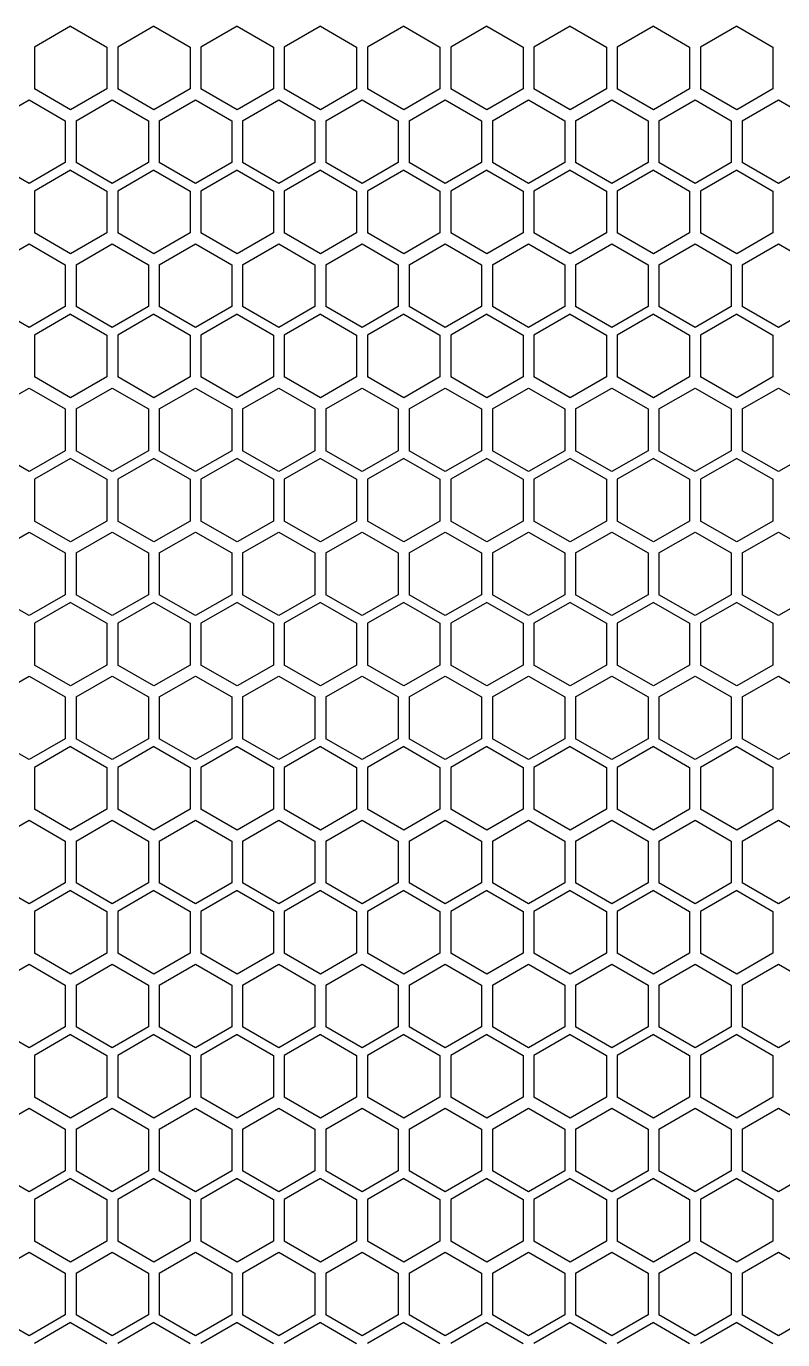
# Model space of a CAD drawing. Extents: x 61367 to 140945, y -1257 to 25588.
# Drawn here: x 94470.6 to 94554.2, y 15948.9 to 16094.1 of the extents above; entities that cross this region are included whole.
import ezdxf

# ---------------------------------------------------------------- set-up
doc = ezdxf.new("R2010")
doc.units = 0
doc.header["$MEASUREMENT"] = 0
doc.layers.get('0').update_dxf_attribs({"linetype": 'CONTINUOUS'})
doc.layers.add('4215-0412-2-1_0', color=7, linetype='CONTINUOUS')

# ---------------------------------------------------------------- blocks, each defined once
blk = doc.blocks.new('RYHTHYT')
at = {"layer": '4215-0412-2-1_0', "color": 7, "linetype": 'Continuous'}
for p, q in [((-33098.86, -67599.48), (-33102.86, -67601.79)), ((-33098.86, -67599.48), (-33094.86, -67601.79)), ((-33089.66, -67599.48), (-33093.66, -67601.79)), ((-33089.66, -67599.48), (-33085.66, -67601.79)), ((-33080.46, -67599.48), (-33084.46, -67601.79)), ((-33080.46, -67599.48), (-33076.46, -67601.79)), ((-33071.26, -67599.48), (-33075.26, -67601.79)), ((-33071.26, -67599.48), (-33067.26, -67601.79)), ((-33062.06, -67599.48), (-33066.06, -67601.79)), ((-33062.06, -67599.48), (-33058.06, -67601.79)), ((-33052.86, -67599.48), (-33056.86, -67601.79)), ((-33052.86, -67599.48), (-33048.86, -67601.79)), ((-33043.66, -67599.48), (-33047.66, -67601.79)), ((-33043.66, -67599.48), (-33039.66, -67601.79)), ((-33034.46, -67599.48), (-33038.46, -67601.79)), ((-33034.46, -67599.48), (-33030.46, -67601.79)), ((-33025.26, -67599.48), (-33029.26, -67601.79)), ((-33025.26, -67599.48), (-33021.26, -67601.79)), ((-33102.86, -67601.79), (-33102.86, -67606.41)), ((-33094.86, -67601.79), (-33094.86, -67606.41)), ((-33093.66, -67601.79), (-33093.66, -67606.41)), ((-33085.66, -67601.79), (-33085.66, -67606.41)), ((-33084.46, -67601.79), (-33084.46, -67606.41)), ((-33076.46, -67601.79), (-33076.46, -67606.41)), ((-33075.26, -67601.79), (-33075.26, -67606.41)), ((-33067.26, -67601.79), (-33067.26, -67606.41)), ((-33066.06, -67601.79), (-33066.06, -67606.41)), ((-33058.06, -67601.79), (-33058.06, -67606.41)), ((-33056.86, -67601.79), (-33056.86, -67606.41)), ((-33048.86, -67601.79), (-33048.86, -67606.41)), ((-33047.66, -67601.79), (-33047.66, -67606.41)), ((-33039.66, -67601.79), (-33039.66, -67606.41)), ((-33038.46, -67601.79), (-33038.46, -67606.41)), ((-33030.46, -67601.79), (-33030.46, -67606.41)), ((-33029.26, -67601.79), (-33029.26, -67606.41)), ((-33021.26, -67601.79), (-33021.26, -67606.41)), ((-33098.86, -67608.72), (-33102.86, -67606.41)), ((-33094.86, -67606.41), (-33098.86, -67608.72)), ((-33089.66, -67608.72), (-33093.66, -67606.41)), ((-33085.66, -67606.41), (-33089.66, -67608.72)), ((-33080.46, -67608.72), (-33084.46, -67606.41)), ((-33076.46, -67606.41), (-33080.46, -67608.72)), ((-33071.26, -67608.72), (-33075.26, -67606.41)), ((-33067.26, -67606.41), (-33071.26, -67608.72)), ((-33062.06, -67608.72), (-33066.06, -67606.41)), ((-33058.06, -67606.41), (-33062.06, -67608.72)), ((-33052.86, -67608.72), (-33056.86, -67606.41)), ((-33048.86, -67606.41), (-33052.86, -67608.72)), ((-33043.66, -67608.72), (-33047.66, -67606.41)), ((-33039.66, -67606.41), (-33043.66, -67608.72)), ((-33034.46, -67608.72), (-33038.46, -67606.41)), ((-33030.46, -67606.41), (-33034.46, -67608.72)), ((-33025.26, -67608.72), (-33029.26, -67606.41)), ((-33021.26, -67606.41), (-33025.26, -67608.72)), ((-33107.46, -67609.94), (-33103.46, -67607.63)), ((-33103.46, -67607.63), (-33099.46, -67609.94)), ((-33098.26, -67609.94), (-33094.26, -67607.63)), ((-33094.26, -67607.63), (-33090.26, -67609.94)), ((-33089.06, -67609.94), (-33085.06, -67607.63)), ((-33085.06, -67607.63), (-33081.06, -67609.94)), ((-33079.86, -67609.94), (-33075.86, -67607.63)), ((-33075.86, -67607.63), (-33071.86, -67609.94)), ((-33070.66, -67609.94), (-33066.66, -67607.63)), ((-33066.66, -67607.63), (-33062.66, -67609.94)), ((-33061.46, -67609.94), (-33057.46, -67607.63)), ((-33057.46, -67607.63), (-33053.46, -67609.94)), ((-33052.26, -67609.94), (-33048.26, -67607.63)), ((-33048.26, -67607.63), (-33044.26, -67609.94)), ((-33043.06, -67609.94), (-33039.06, -67607.63)), ((-33039.06, -67607.63), (-33035.06, -67609.94)), ((-33033.86, -67609.94), (-33029.86, -67607.63)), ((-33029.86, -67607.63), (-33025.86, -67609.94)), ((-33024.66, -67609.94), (-33020.66, -67607.63)), ((-33020.66, -67607.63), (-33016.66, -67609.94)), ((-33099.46, -67609.94), (-33099.46, -67614.56)), ((-33098.26, -67609.94), (-33098.26, -67614.56)), ((-33090.26, -67609.94), (-33090.26, -67614.56)), ((-33089.06, -67609.94), (-33089.06, -67614.56)), ((-33081.06, -67609.94), (-33081.06, -67614.56)), ((-33079.86, -67609.94), (-33079.86, -67614.56)), ((-33071.86, -67609.94), (-33071.86, -67614.56)), ((-33070.66, -67609.94), (-33070.66, -67614.56)), ((-33062.66, -67609.94), (-33062.66, -67614.56)), ((-33061.46, -67609.94), (-33061.46, -67614.56)), ((-33053.46, -67609.94), (-33053.46, -67614.56)), ((-33052.26, -67609.94), (-33052.26, -67614.56)), ((-33044.26, -67609.94), (-33044.26, -67614.56)), ((-33043.06, -67609.94), (-33043.06, -67614.56)), ((-33035.06, -67609.94), (-33035.06, -67614.56)), ((-33033.86, -67609.94), (-33033.86, -67614.56)), ((-33025.86, -67609.94), (-33025.86, -67614.56)), ((-33024.66, -67609.94), (-33024.66, -67614.56)), ((-33103.46, -67616.87), (-33107.46, -67614.56)), ((-33099.46, -67614.56), (-33103.46, -67616.87)), ((-33094.26, -67616.87), (-33098.26, -67614.56)), ((-33090.26, -67614.56), (-33094.26, -67616.87)), ((-33085.06, -67616.87), (-33089.06, -67614.56)), ((-33081.06, -67614.56), (-33085.06, -67616.87)), ((-33075.86, -67616.87), (-33079.86, -67614.56)), ((-33071.86, -67614.56), (-33075.86, -67616.87)), ((-33066.66, -67616.87), (-33070.66, -67614.56)), ((-33062.66, -67614.56), (-33066.66, -67616.87)), ((-33057.46, -67616.87), (-33061.46, -67614.56)), ((-33053.46, -67614.56), (-33057.46, -67616.87)), ((-33048.26, -67616.87), (-33052.26, -67614.56)), ((-33044.26, -67614.56), (-33048.26, -67616.87)), ((-33039.06, -67616.87), (-33043.06, -67614.56)), ((-33035.06, -67614.56), (-33039.06, -67616.87)), ((-33029.86, -67616.87), (-33033.86, -67614.56)), ((-33025.86, -67614.56), (-33029.86, -67616.87)), ((-33020.66, -67616.87), (-33024.66, -67614.56)), ((-33016.66, -67614.56), (-33020.66, -67616.87)), ((-33098.86, -67615.41), (-33102.86, -67617.72)), ((-33098.86, -67615.41), (-33094.86, -67617.72)), ((-33089.66, -67615.41), (-33093.66, -67617.72)), ((-33089.66, -67615.41), (-33085.66, -67617.72)), ((-33080.46, -67615.41), (-33084.46, -67617.72)), ((-33080.46, -67615.41), (-33076.46, -67617.72)), ((-33071.26, -67615.41), (-33075.26, -67617.72)), ((-33071.26, -67615.41), (-33067.26, -67617.72)), ((-33062.06, -67615.41), (-33066.06, -67617.72)), ((-33062.06, -67615.41), (-33058.06, -67617.72)), ((-33052.86, -67615.41), (-33056.86, -67617.72)), ((-33052.86, -67615.41), (-33048.86, -67617.72)), ((-33043.66, -67615.41), (-33047.66, -67617.72)), ((-33043.66, -67615.41), (-33039.66, -67617.72)), ((-33034.46, -67615.41), (-33038.46, -67617.72)), ((-33034.46, -67615.41), (-33030.46, -67617.72)), ((-33025.26, -67615.41), (-33029.26, -67617.72)), ((-33025.26, -67615.41), (-33021.26, -67617.72)), ((-33102.86, -67617.72), (-33102.86, -67622.34)), ((-33094.86, -67617.72), (-33094.86, -67622.34)), ((-33093.66, -67617.72), (-33093.66, -67622.34)), ((-33085.66, -67617.72), (-33085.66, -67622.34)), ((-33084.46, -67617.72), (-33084.46, -67622.34)), ((-33076.46, -67617.72), (-33076.46, -67622.34)), ((-33075.26, -67617.72), (-33075.26, -67622.34)), ((-33067.26, -67617.72), (-33067.26, -67622.34)), ((-33066.06, -67617.72), (-33066.06, -67622.34)), ((-33058.06, -67617.72), (-33058.06, -67622.34)), ((-33056.86, -67617.72), (-33056.86, -67622.34)), ((-33048.86, -67617.72), (-33048.86, -67622.34)), ((-33047.66, -67617.72), (-33047.66, -67622.34)), ((-33039.66, -67617.72), (-33039.66, -67622.34)), ((-33038.46, -67617.72), (-33038.46, -67622.34)), ((-33030.46, -67617.72), (-33030.46, -67622.34)), ((-33029.26, -67617.72), (-33029.26, -67622.34)), ((-33021.26, -67617.72), (-33021.26, -67622.34)), ((-33098.86, -67624.65), (-33102.86, -67622.34)), ((-33094.86, -67622.34), (-33098.86, -67624.65)), ((-33089.66, -67624.65), (-33093.66, -67622.34)), ((-33085.66, -67622.34), (-33089.66, -67624.65)), ((-33080.46, -67624.65), (-33084.46, -67622.34)), ((-33076.46, -67622.34), (-33080.46, -67624.65)), ((-33071.26, -67624.65), (-33075.26, -67622.34)), ((-33067.26, -67622.34), (-33071.26, -67624.65)), ((-33062.06, -67624.65), (-33066.06, -67622.34)), ((-33058.06, -67622.34), (-33062.06, -67624.65)), ((-33052.86, -67624.65), (-33056.86, -67622.34)), ((-33048.86, -67622.34), (-33052.86, -67624.65)), ((-33043.66, -67624.65), (-33047.66, -67622.34)), ((-33039.66, -67622.34), (-33043.66, -67624.65)), ((-33034.46, -67624.65), (-33038.46, -67622.34)), ((-33030.46, -67622.34), (-33034.46, -67624.65)), ((-33025.26, -67624.65), (-33029.26, -67622.34)), ((-33021.26, -67622.34), (-33025.26, -67624.65)), ((-33107.46, -67625.87), (-33103.46, -67623.56)), ((-33103.46, -67623.56), (-33099.46, -67625.87)), ((-33098.26, -67625.87), (-33094.26, -67623.56)), ((-33094.26, -67623.56), (-33090.26, -67625.87)), ((-33089.06, -67625.87), (-33085.06, -67623.56)), ((-33085.06, -67623.56), (-33081.06, -67625.87)), ((-33079.86, -67625.87), (-33075.86, -67623.56)), ((-33075.86, -67623.56), (-33071.86, -67625.87)), ((-33070.66, -67625.87), (-33066.66, -67623.56)), ((-33066.66, -67623.56), (-33062.66, -67625.87)), ((-33061.46, -67625.87), (-33057.46, -67623.56)), ((-33057.46, -67623.56), (-33053.46, -67625.87)), ((-33052.26, -67625.87), (-33048.26, -67623.56)), ((-33048.26, -67623.56), (-33044.26, -67625.87)), ((-33043.06, -67625.87), (-33039.06, -67623.56)), ((-33039.06, -67623.56), (-33035.06, -67625.87)), ((-33033.86, -67625.87), (-33029.86, -67623.56)), ((-33029.86, -67623.56), (-33025.86, -67625.87)), ((-33024.66, -67625.87), (-33020.66, -67623.56)), ((-33020.66, -67623.56), (-33016.66, -67625.87)), ((-33099.46, -67625.87), (-33099.46, -67630.49)), ((-33098.26, -67625.87), (-33098.26, -67630.49)), ((-33090.26, -67625.87), (-33090.26, -67630.49)), ((-33089.06, -67625.87), (-33089.06, -67630.49)), ((-33081.06, -67625.87), (-33081.06, -67630.49)), ((-33079.86, -67625.87), (-33079.86, -67630.49)), ((-33071.86, -67625.87), (-33071.86, -67630.49)), ((-33070.66, -67625.87), (-33070.66, -67630.49)), ((-33062.66, -67625.87), (-33062.66, -67630.49)), ((-33061.46, -67625.87), (-33061.46, -67630.49)), ((-33053.46, -67625.87), (-33053.46, -67630.49)), ((-33052.26, -67625.87), (-33052.26, -67630.49)), ((-33044.26, -67625.87), (-33044.26, -67630.49)), ((-33043.06, -67625.87), (-33043.06, -67630.49)), ((-33035.06, -67625.87), (-33035.06, -67630.49)), ((-33033.86, -67625.87), (-33033.86, -67630.49)), ((-33025.86, -67625.87), (-33025.86, -67630.49)), ((-33024.66, -67625.87), (-33024.66, -67630.49)), ((-33103.46, -67632.8), (-33107.46, -67630.49)), ((-33099.46, -67630.49), (-33103.46, -67632.8)), ((-33094.26, -67632.8), (-33098.26, -67630.49)), ((-33090.26, -67630.49), (-33094.26, -67632.8)), ((-33085.06, -67632.8), (-33089.06, -67630.49)), ((-33081.06, -67630.49), (-33085.06, -67632.8)), ((-33075.86, -67632.8), (-33079.86, -67630.49)), ((-33071.86, -67630.49), (-33075.86, -67632.8)), ((-33066.66, -67632.8), (-33070.66, -67630.49)), ((-33062.66, -67630.49), (-33066.66, -67632.8)), ((-33057.46, -67632.8), (-33061.46, -67630.49)), ((-33053.46, -67630.49), (-33057.46, -67632.8)), ((-33048.26, -67632.8), (-33052.26, -67630.49)), ((-33044.26, -67630.49), (-33048.26, -67632.8)), ((-33039.06, -67632.8), (-33043.06, -67630.49)), ((-33035.06, -67630.49), (-33039.06, -67632.8)), ((-33029.86, -67632.8), (-33033.86, -67630.49)), ((-33025.86, -67630.49), (-33029.86, -67632.8)), ((-33020.66, -67632.8), (-33024.66, -67630.49)), ((-33016.66, -67630.49), (-33020.66, -67632.8)), ((-33098.86, -67631.34), (-33102.86, -67633.65)), ((-33098.86, -67631.34), (-33094.86, -67633.65)), ((-33089.66, -67631.34), (-33093.66, -67633.65)), ((-33089.66, -67631.34), (-33085.66, -67633.65)), ((-33080.46, -67631.34), (-33084.46, -67633.65)), ((-33080.46, -67631.34), (-33076.46, -67633.65)), ((-33071.26, -67631.34), (-33075.26, -67633.65)), ((-33071.26, -67631.34), (-33067.26, -67633.65)), ((-33062.06, -67631.34), (-33066.06, -67633.65)), ((-33062.06, -67631.34), (-33058.06, -67633.65)), ((-33052.86, -67631.34), (-33056.86, -67633.65)), ((-33052.86, -67631.34), (-33048.86, -67633.65)), ((-33043.66, -67631.34), (-33047.66, -67633.65)), ((-33043.66, -67631.34), (-33039.66, -67633.65)), ((-33034.46, -67631.34), (-33038.46, -67633.65)), ((-33034.46, -67631.34), (-33030.46, -67633.65)), ((-33025.26, -67631.34), (-33029.26, -67633.65)), ((-33025.26, -67631.34), (-33021.26, -67633.65)), ((-33102.86, -67633.65), (-33102.86, -67638.27)), ((-33094.86, -67633.65), (-33094.86, -67638.27)), ((-33093.66, -67633.65), (-33093.66, -67638.27)), ((-33085.66, -67633.65), (-33085.66, -67638.27)), ((-33084.46, -67633.65), (-33084.46, -67638.27)), ((-33076.46, -67633.65), (-33076.46, -67638.27)), ((-33075.26, -67633.65), (-33075.26, -67638.27)), ((-33067.26, -67633.65), (-33067.26, -67638.27)), ((-33066.06, -67633.65), (-33066.06, -67638.27)), ((-33058.06, -67633.65), (-33058.06, -67638.27)), ((-33056.86, -67633.65), (-33056.86, -67638.27)), ((-33048.86, -67633.65), (-33048.86, -67638.27)), ((-33047.66, -67633.65), (-33047.66, -67638.27)), ((-33039.66, -67633.65), (-33039.66, -67638.27)), ((-33038.46, -67633.65), (-33038.46, -67638.27)), ((-33030.46, -67633.65), (-33030.46, -67638.27)), ((-33029.26, -67633.65), (-33029.26, -67638.27)), ((-33021.26, -67633.65), (-33021.26, -67638.27)), ((-33098.86, -67640.58), (-33102.86, -67638.27)), ((-33094.86, -67638.27), (-33098.86, -67640.58)), ((-33089.66, -67640.58), (-33093.66, -67638.27)), ((-33085.66, -67638.27), (-33089.66, -67640.58)), ((-33080.46, -67640.58), (-33084.46, -67638.27)), ((-33076.46, -67638.27), (-33080.46, -67640.58)), ((-33071.26, -67640.58), (-33075.26, -67638.27)), ((-33067.26, -67638.27), (-33071.26, -67640.58)), ((-33062.06, -67640.58), (-33066.06, -67638.27)), ((-33058.06, -67638.27), (-33062.06, -67640.58)), ((-33052.86, -67640.58), (-33056.86, -67638.27)), ((-33048.86, -67638.27), (-33052.86, -67640.58)), ((-33043.66, -67640.58), (-33047.66, -67638.27)), ((-33039.66, -67638.27), (-33043.66, -67640.58)), ((-33034.46, -67640.58), (-33038.46, -67638.27)), ((-33030.46, -67638.27), (-33034.46, -67640.58)), ((-33025.26, -67640.58), (-33029.26, -67638.27)), ((-33021.26, -67638.27), (-33025.26, -67640.58)), ((-33107.46, -67641.8), (-33103.46, -67639.49)), ((-33103.46, -67639.49), (-33099.46, -67641.8)), ((-33098.26, -67641.8), (-33094.26, -67639.49)), ((-33094.26, -67639.49), (-33090.26, -67641.8)), ((-33089.06, -67641.8), (-33085.06, -67639.49)), ((-33085.06, -67639.49), (-33081.06, -67641.8)), ((-33079.86, -67641.8), (-33075.86, -67639.49)), ((-33075.86, -67639.49), (-33071.86, -67641.8)), ((-33070.66, -67641.8), (-33066.66, -67639.49)), ((-33066.66, -67639.49), (-33062.66, -67641.8)), ((-33061.46, -67641.8), (-33057.46, -67639.49)), ((-33057.46, -67639.49), (-33053.46, -67641.8)), ((-33052.26, -67641.8), (-33048.26, -67639.49)), ((-33048.26, -67639.49), (-33044.26, -67641.8)), ((-33043.06, -67641.8), (-33039.06, -67639.49)), ((-33039.06, -67639.49), (-33035.06, -67641.8)), ((-33033.86, -67641.8), (-33029.86, -67639.49)), ((-33029.86, -67639.49), (-33025.86, -67641.8)), ((-33024.66, -67641.8), (-33020.66, -67639.49)), ((-33020.66, -67639.49), (-33016.66, -67641.8)), ((-33099.46, -67641.8), (-33099.46, -67646.42)), ((-33098.26, -67641.8), (-33098.26, -67646.42)), ((-33090.26, -67641.8), (-33090.26, -67646.42)), ((-33089.06, -67641.8), (-33089.06, -67646.42)), ((-33081.06, -67641.8), (-33081.06, -67646.42)), ((-33079.86, -67641.8), (-33079.86, -67646.42)), ((-33071.86, -67641.8), (-33071.86, -67646.42)), ((-33070.66, -67641.8), (-33070.66, -67646.42)), ((-33062.66, -67641.8), (-33062.66, -67646.42)), ((-33061.46, -67641.8), (-33061.46, -67646.42)), ((-33053.46, -67641.8), (-33053.46, -67646.42)), ((-33052.26, -67641.8), (-33052.26, -67646.42)), ((-33044.26, -67641.8), (-33044.26, -67646.42)), ((-33043.06, -67641.8), (-33043.06, -67646.42)), ((-33035.06, -67641.8), (-33035.06, -67646.42)), ((-33033.86, -67641.8), (-33033.86, -67646.42)), ((-33025.86, -67641.8), (-33025.86, -67646.42)), ((-33024.66, -67641.8), (-33024.66, -67646.42)), ((-33103.46, -67648.73), (-33107.46, -67646.42)), ((-33099.46, -67646.42), (-33103.46, -67648.73)), ((-33094.26, -67648.73), (-33098.26, -67646.42)), ((-33090.26, -67646.42), (-33094.26, -67648.73)), ((-33085.06, -67648.73), (-33089.06, -67646.42)), ((-33081.06, -67646.42), (-33085.06, -67648.73)), ((-33075.86, -67648.73), (-33079.86, -67646.42)), ((-33071.86, -67646.42), (-33075.86, -67648.73)), ((-33066.66, -67648.73), (-33070.66, -67646.42)), ((-33062.66, -67646.42), (-33066.66, -67648.73)), ((-33057.46, -67648.73), (-33061.46, -67646.42)), ((-33053.46, -67646.42), (-33057.46, -67648.73)), ((-33048.26, -67648.73), (-33052.26, -67646.42)), ((-33044.26, -67646.42), (-33048.26, -67648.73)), ((-33039.06, -67648.73), (-33043.06, -67646.42)), ((-33035.06, -67646.42), (-33039.06, -67648.73)), ((-33029.86, -67648.73), (-33033.86, -67646.42)), ((-33025.86, -67646.42), (-33029.86, -67648.73)), ((-33020.66, -67648.73), (-33024.66, -67646.42)), ((-33016.66, -67646.42), (-33020.66, -67648.73)), ((-33098.86, -67647.27), (-33102.86, -67649.58)), ((-33098.86, -67647.27), (-33094.86, -67649.58)), ((-33089.66, -67647.27), (-33093.66, -67649.58)), ((-33089.66, -67647.27), (-33085.66, -67649.58)), ((-33080.46, -67647.27), (-33084.46, -67649.58)), ((-33080.46, -67647.27), (-33076.46, -67649.58)), ((-33071.26, -67647.27), (-33075.26, -67649.58)), ((-33071.26, -67647.27), (-33067.26, -67649.58)), ((-33062.06, -67647.27), (-33066.06, -67649.58)), ((-33062.06, -67647.27), (-33058.06, -67649.58)), ((-33052.86, -67647.27), (-33056.86, -67649.58)), ((-33052.86, -67647.27), (-33048.86, -67649.58)), ((-33043.66, -67647.27), (-33047.66, -67649.58)), ((-33043.66, -67647.27), (-33039.66, -67649.58)), ((-33034.46, -67647.27), (-33038.46, -67649.58)), ((-33034.46, -67647.27), (-33030.46, -67649.58)), ((-33025.26, -67647.27), (-33029.26, -67649.58)), ((-33025.26, -67647.27), (-33021.26, -67649.58)), ((-33102.86, -67649.58), (-33102.86, -67654.2)), ((-33094.86, -67649.58), (-33094.86, -67654.2)), ((-33093.66, -67649.58), (-33093.66, -67654.2)), ((-33085.66, -67649.58), (-33085.66, -67654.2)), ((-33084.46, -67649.58), (-33084.46, -67654.2)), ((-33076.46, -67649.58), (-33076.46, -67654.2)), ((-33075.26, -67649.58), (-33075.26, -67654.2)), ((-33067.26, -67649.58), (-33067.26, -67654.2)), ((-33066.06, -67649.58), (-33066.06, -67654.2)), ((-33058.06, -67649.58), (-33058.06, -67654.2)), ((-33056.86, -67649.58), (-33056.86, -67654.2)), ((-33048.86, -67649.58), (-33048.86, -67654.2)), ((-33047.66, -67649.58), (-33047.66, -67654.2)), ((-33039.66, -67649.58), (-33039.66, -67654.2)), ((-33038.46, -67649.58), (-33038.46, -67654.2)), ((-33030.46, -67649.58), (-33030.46, -67654.2)), ((-33029.26, -67649.58), (-33029.26, -67654.2)), ((-33021.26, -67649.58), (-33021.26, -67654.2)), ((-33098.86, -67656.51), (-33102.86, -67654.2)), ((-33094.86, -67654.2), (-33098.86, -67656.51)), ((-33089.66, -67656.51), (-33093.66, -67654.2)), ((-33085.66, -67654.2), (-33089.66, -67656.51)), ((-33080.46, -67656.51), (-33084.46, -67654.2)), ((-33076.46, -67654.2), (-33080.46, -67656.51)), ((-33071.26, -67656.51), (-33075.26, -67654.2)), ((-33067.26, -67654.2), (-33071.26, -67656.51)), ((-33062.06, -67656.51), (-33066.06, -67654.2)), ((-33058.06, -67654.2), (-33062.06, -67656.51)), ((-33052.86, -67656.51), (-33056.86, -67654.2)), ((-33048.86, -67654.2), (-33052.86, -67656.51)), ((-33043.66, -67656.51), (-33047.66, -67654.2)), ((-33039.66, -67654.2), (-33043.66, -67656.51)), ((-33034.46, -67656.51), (-33038.46, -67654.2)), ((-33030.46, -67654.2), (-33034.46, -67656.51)), ((-33025.26, -67656.51), (-33029.26, -67654.2)), ((-33021.26, -67654.2), (-33025.26, -67656.51)), ((-33107.46, -67657.73), (-33103.46, -67655.42)), ((-33103.46, -67655.42), (-33099.46, -67657.73)), ((-33098.26, -67657.73), (-33094.26, -67655.42)), ((-33094.26, -67655.42), (-33090.26, -67657.73)), ((-33089.06, -67657.73), (-33085.06, -67655.42)), ((-33085.06, -67655.42), (-33081.06, -67657.73)), ((-33079.86, -67657.73), (-33075.86, -67655.42)), ((-33075.86, -67655.42), (-33071.86, -67657.73)), ((-33070.66, -67657.73), (-33066.66, -67655.42)), ((-33066.66, -67655.42), (-33062.66, -67657.73)), ((-33061.46, -67657.73), (-33057.46, -67655.42)), ((-33057.46, -67655.42), (-33053.46, -67657.73)), ((-33052.26, -67657.73), (-33048.26, -67655.42)), ((-33048.26, -67655.42), (-33044.26, -67657.73)), ((-33043.06, -67657.73), (-33039.06, -67655.42)), ((-33039.06, -67655.42), (-33035.06, -67657.73)), ((-33033.86, -67657.73), (-33029.86, -67655.42)), ((-33029.86, -67655.42), (-33025.86, -67657.73)), ((-33024.66, -67657.73), (-33020.66, -67655.42)), ((-33020.66, -67655.42), (-33016.66, -67657.73)), ((-33099.46, -67657.73), (-33099.46, -67662.35)), ((-33098.26, -67657.73), (-33098.26, -67662.35)), ((-33090.26, -67657.73), (-33090.26, -67662.35)), ((-33089.06, -67657.73), (-33089.06, -67662.35)), ((-33081.06, -67657.73), (-33081.06, -67662.35)), ((-33079.86, -67657.73), (-33079.86, -67662.35)), ((-33071.86, -67657.73), (-33071.86, -67662.35)), ((-33070.66, -67657.73), (-33070.66, -67662.35)), ((-33062.66, -67657.73), (-33062.66, -67662.35)), ((-33061.46, -67657.73), (-33061.46, -67662.35)), ((-33053.46, -67657.73), (-33053.46, -67662.35)), ((-33052.26, -67657.73), (-33052.26, -67662.35)), ((-33044.26, -67657.73), (-33044.26, -67662.35)), ((-33043.06, -67657.73), (-33043.06, -67662.35)), ((-33035.06, -67657.73), (-33035.06, -67662.35)), ((-33033.86, -67657.73), (-33033.86, -67662.35)), ((-33025.86, -67657.73), (-33025.86, -67662.35)), ((-33024.66, -67657.73), (-33024.66, -67662.35)), ((-33103.46, -67664.66), (-33107.46, -67662.35)), ((-33099.46, -67662.35), (-33103.46, -67664.66)), ((-33094.26, -67664.66), (-33098.26, -67662.35)), ((-33090.26, -67662.35), (-33094.26, -67664.66)), ((-33085.06, -67664.66), (-33089.06, -67662.35)), ((-33081.06, -67662.35), (-33085.06, -67664.66)), ((-33075.86, -67664.66), (-33079.86, -67662.35)), ((-33071.86, -67662.35), (-33075.86, -67664.66)), ((-33066.66, -67664.66), (-33070.66, -67662.35)), ((-33062.66, -67662.35), (-33066.66, -67664.66)), ((-33057.46, -67664.66), (-33061.46, -67662.35)), ((-33053.46, -67662.35), (-33057.46, -67664.66)), ((-33048.26, -67664.66), (-33052.26, -67662.35)), ((-33044.26, -67662.35), (-33048.26, -67664.66)), ((-33039.06, -67664.66), (-33043.06, -67662.35)), ((-33035.06, -67662.35), (-33039.06, -67664.66)), ((-33029.86, -67664.66), (-33033.86, -67662.35)), ((-33025.86, -67662.35), (-33029.86, -67664.66)), ((-33020.66, -67664.66), (-33024.66, -67662.35)), ((-33016.66, -67662.35), (-33020.66, -67664.66)), ((-33098.86, -67663.2), (-33102.86, -67665.51)), ((-33098.86, -67663.2), (-33094.86, -67665.51)), ((-33089.66, -67663.2), (-33093.66, -67665.51)), ((-33089.66, -67663.2), (-33085.66, -67665.51)), ((-33080.46, -67663.2), (-33084.46, -67665.51)), ((-33080.46, -67663.2), (-33076.46, -67665.51)), ((-33071.26, -67663.2), (-33075.26, -67665.51)), ((-33071.26, -67663.2), (-33067.26, -67665.51)), ((-33062.06, -67663.2), (-33066.06, -67665.51)), ((-33062.06, -67663.2), (-33058.06, -67665.51)), ((-33052.86, -67663.2), (-33056.86, -67665.51)), ((-33052.86, -67663.2), (-33048.86, -67665.51)), ((-33043.66, -67663.2), (-33047.66, -67665.51)), ((-33043.66, -67663.2), (-33039.66, -67665.51)), ((-33034.46, -67663.2), (-33038.46, -67665.51)), ((-33034.46, -67663.2), (-33030.46, -67665.51)), ((-33025.26, -67663.2), (-33029.26, -67665.51)), ((-33025.26, -67663.2), (-33021.26, -67665.51)), ((-33102.86, -67665.51), (-33102.86, -67670.13)), ((-33094.86, -67665.51), (-33094.86, -67670.13)), ((-33093.66, -67665.51), (-33093.66, -67670.13)), ((-33085.66, -67665.51), (-33085.66, -67670.13)), ((-33084.46, -67665.51), (-33084.46, -67670.13)), ((-33076.46, -67665.51), (-33076.46, -67670.13)), ((-33075.26, -67665.51), (-33075.26, -67670.13)), ((-33067.26, -67665.51), (-33067.26, -67670.13)), ((-33066.06, -67665.51), (-33066.06, -67670.13)), ((-33058.06, -67665.51), (-33058.06, -67670.13)), ((-33056.86, -67665.51), (-33056.86, -67670.13)), ((-33048.86, -67665.51), (-33048.86, -67670.13)), ((-33047.66, -67665.51), (-33047.66, -67670.13)), ((-33039.66, -67665.51), (-33039.66, -67670.13)), ((-33038.46, -67665.51), (-33038.46, -67670.13)), ((-33030.46, -67665.51), (-33030.46, -67670.13)), ((-33029.26, -67665.51), (-33029.26, -67670.13)), ((-33021.26, -67665.51), (-33021.26, -67670.13)), ((-33107.46, -67673.66), (-33103.46, -67671.35)), ((-33103.46, -67671.35), (-33099.46, -67673.66)), ((-33098.86, -67672.44), (-33102.86, -67670.13)), ((-33094.86, -67670.13), (-33098.86, -67672.44)), ((-33098.26, -67673.66), (-33094.26, -67671.35)), ((-33094.26, -67671.35), (-33090.26, -67673.66)), ((-33089.66, -67672.44), (-33093.66, -67670.13)), ((-33085.66, -67670.13), (-33089.66, -67672.44)), ((-33089.06, -67673.66), (-33085.06, -67671.35)), ((-33085.06, -67671.35), (-33081.06, -67673.66)), ((-33080.46, -67672.44), (-33084.46, -67670.13)), ((-33076.46, -67670.13), (-33080.46, -67672.44)), ((-33079.86, -67673.66), (-33075.86, -67671.35)), ((-33075.86, -67671.35), (-33071.86, -67673.66)), ((-33071.26, -67672.44), (-33075.26, -67670.13)), ((-33067.26, -67670.13), (-33071.26, -67672.44)), ((-33070.66, -67673.66), (-33066.66, -67671.35)), ((-33066.66, -67671.35), (-33062.66, -67673.66)), ((-33062.06, -67672.44), (-33066.06, -67670.13)), ((-33058.06, -67670.13), (-33062.06, -67672.44)), ((-33061.46, -67673.66), (-33057.46, -67671.35)), ((-33057.46, -67671.35), (-33053.46, -67673.66)), ((-33052.86, -67672.44), (-33056.86, -67670.13)), ((-33048.86, -67670.13), (-33052.86, -67672.44)), ((-33052.26, -67673.66), (-33048.26, -67671.35)), ((-33048.26, -67671.35), (-33044.26, -67673.66)), ((-33043.66, -67672.44), (-33047.66, -67670.13)), ((-33039.66, -67670.13), (-33043.66, -67672.44)), ((-33043.06, -67673.66), (-33039.06, -67671.35)), ((-33039.06, -67671.35), (-33035.06, -67673.66)), ((-33034.46, -67672.44), (-33038.46, -67670.13)), ((-33030.46, -67670.13), (-33034.46, -67672.44)), ((-33033.86, -67673.66), (-33029.86, -67671.35)), ((-33029.86, -67671.35), (-33025.86, -67673.66)), ((-33025.26, -67672.44), (-33029.26, -67670.13)), ((-33021.26, -67670.13), (-33025.26, -67672.44)), ((-33024.66, -67673.66), (-33020.66, -67671.35)), ((-33020.66, -67671.35), (-33016.66, -67673.66)), ((-33099.46, -67673.66), (-33099.46, -67678.28)), ((-33098.26, -67673.66), (-33098.26, -67678.28)), ((-33090.26, -67673.66), (-33090.26, -67678.28)), ((-33089.06, -67673.66), (-33089.06, -67678.28)), ((-33081.06, -67673.66), (-33081.06, -67678.28)), ((-33079.86, -67673.66), (-33079.86, -67678.28)), ((-33071.86, -67673.66), (-33071.86, -67678.28)), ((-33070.66, -67673.66), (-33070.66, -67678.28)), ((-33062.66, -67673.66), (-33062.66, -67678.28)), ((-33061.46, -67673.66), (-33061.46, -67678.28)), ((-33053.46, -67673.66), (-33053.46, -67678.28)), ((-33052.26, -67673.66), (-33052.26, -67678.28)), ((-33044.26, -67673.66), (-33044.26, -67678.28)), ((-33043.06, -67673.66), (-33043.06, -67678.28)), ((-33035.06, -67673.66), (-33035.06, -67678.28)), ((-33033.86, -67673.66), (-33033.86, -67678.28)), ((-33025.86, -67673.66), (-33025.86, -67678.28)), ((-33024.66, -67673.66), (-33024.66, -67678.28)), ((-33103.46, -67680.59), (-33107.46, -67678.28)), ((-33099.46, -67678.28), (-33103.46, -67680.59)), ((-33094.26, -67680.59), (-33098.26, -67678.28)), ((-33090.26, -67678.28), (-33094.26, -67680.59)), ((-33085.06, -67680.59), (-33089.06, -67678.28)), ((-33081.06, -67678.28), (-33085.06, -67680.59)), ((-33075.86, -67680.59), (-33079.86, -67678.28)), ((-33071.86, -67678.28), (-33075.86, -67680.59)), ((-33066.66, -67680.59), (-33070.66, -67678.28)), ((-33062.66, -67678.28), (-33066.66, -67680.59)), ((-33057.46, -67680.59), (-33061.46, -67678.28)), ((-33053.46, -67678.28), (-33057.46, -67680.59)), ((-33048.26, -67680.59), (-33052.26, -67678.28)), ((-33044.26, -67678.28), (-33048.26, -67680.59)), ((-33039.06, -67680.59), (-33043.06, -67678.28)), ((-33035.06, -67678.28), (-33039.06, -67680.59)), ((-33029.86, -67680.59), (-33033.86, -67678.28)), ((-33025.86, -67678.28), (-33029.86, -67680.59)), ((-33020.66, -67680.59), (-33024.66, -67678.28)), ((-33016.66, -67678.28), (-33020.66, -67680.59)), ((-33098.86, -67679.13), (-33102.86, -67681.44)), ((-33098.86, -67679.13), (-33094.86, -67681.44)), ((-33089.66, -67679.13), (-33093.66, -67681.44)), ((-33089.66, -67679.13), (-33085.66, -67681.44)), ((-33080.46, -67679.13), (-33084.46, -67681.44)), ((-33080.46, -67679.13), (-33076.46, -67681.44)), ((-33071.26, -67679.13), (-33075.26, -67681.44)), ((-33071.26, -67679.13), (-33067.26, -67681.44)), ((-33062.06, -67679.13), (-33066.06, -67681.44)), ((-33062.06, -67679.13), (-33058.06, -67681.44)), ((-33052.86, -67679.13), (-33056.86, -67681.44)), ((-33052.86, -67679.13), (-33048.86, -67681.44)), ((-33043.66, -67679.13), (-33047.66, -67681.44)), ((-33043.66, -67679.13), (-33039.66, -67681.44)), ((-33034.46, -67679.13), (-33038.46, -67681.44)), ((-33034.46, -67679.13), (-33030.46, -67681.44)), ((-33025.26, -67679.13), (-33029.26, -67681.44)), ((-33025.26, -67679.13), (-33021.26, -67681.44)), ((-33102.86, -67681.44), (-33102.86, -67686.06)), ((-33094.86, -67681.44), (-33094.86, -67686.06)), ((-33093.66, -67681.44), (-33093.66, -67686.06)), ((-33085.66, -67681.44), (-33085.66, -67686.06)), ((-33084.46, -67681.44), (-33084.46, -67686.06)), ((-33076.46, -67681.44), (-33076.46, -67686.06)), ((-33075.26, -67681.44), (-33075.26, -67686.06)), ((-33067.26, -67681.44), (-33067.26, -67686.06)), ((-33066.06, -67681.44), (-33066.06, -67686.06)), ((-33058.06, -67681.44), (-33058.06, -67686.06)), ((-33056.86, -67681.44), (-33056.86, -67686.06)), ((-33048.86, -67681.44), (-33048.86, -67686.06)), ((-33047.66, -67681.44), (-33047.66, -67686.06)), ((-33039.66, -67681.44), (-33039.66, -67686.06)), ((-33038.46, -67681.44), (-33038.46, -67686.06)), ((-33030.46, -67681.44), (-33030.46, -67686.06)), ((-33029.26, -67681.44), (-33029.26, -67686.06)), ((-33021.26, -67681.44), (-33021.26, -67686.06)), ((-33107.46, -67689.59), (-33103.46, -67687.28)), ((-33103.46, -67687.28), (-33099.46, -67689.59)), ((-33098.86, -67688.37), (-33102.86, -67686.06)), ((-33094.86, -67686.06), (-33098.86, -67688.37)), ((-33098.26, -67689.59), (-33094.26, -67687.28)), ((-33094.26, -67687.28), (-33090.26, -67689.59)), ((-33089.66, -67688.37), (-33093.66, -67686.06)), ((-33085.66, -67686.06), (-33089.66, -67688.37)), ((-33089.06, -67689.59), (-33085.06, -67687.28)), ((-33085.06, -67687.28), (-33081.06, -67689.59)), ((-33080.46, -67688.37), (-33084.46, -67686.06)), ((-33076.46, -67686.06), (-33080.46, -67688.37)), ((-33079.86, -67689.59), (-33075.86, -67687.28)), ((-33075.86, -67687.28), (-33071.86, -67689.59)), ((-33071.26, -67688.37), (-33075.26, -67686.06)), ((-33067.26, -67686.06), (-33071.26, -67688.37)), ((-33070.66, -67689.59), (-33066.66, -67687.28)), ((-33066.66, -67687.28), (-33062.66, -67689.59)), ((-33062.06, -67688.37), (-33066.06, -67686.06)), ((-33058.06, -67686.06), (-33062.06, -67688.37)), ((-33061.46, -67689.59), (-33057.46, -67687.28)), ((-33057.46, -67687.28), (-33053.46, -67689.59)), ((-33052.86, -67688.37), (-33056.86, -67686.06)), ((-33048.86, -67686.06), (-33052.86, -67688.37)), ((-33052.26, -67689.59), (-33048.26, -67687.28)), ((-33048.26, -67687.28), (-33044.26, -67689.59)), ((-33043.66, -67688.37), (-33047.66, -67686.06)), ((-33039.66, -67686.06), (-33043.66, -67688.37)), ((-33043.06, -67689.59), (-33039.06, -67687.28)), ((-33039.06, -67687.28), (-33035.06, -67689.59)), ((-33034.46, -67688.37), (-33038.46, -67686.06)), ((-33030.46, -67686.06), (-33034.46, -67688.37)), ((-33033.86, -67689.59), (-33029.86, -67687.28)), ((-33029.86, -67687.28), (-33025.86, -67689.59)), ((-33025.26, -67688.37), (-33029.26, -67686.06)), ((-33021.26, -67686.06), (-33025.26, -67688.37)), ((-33024.66, -67689.59), (-33020.66, -67687.28)), ((-33020.66, -67687.28), (-33016.66, -67689.59)), ((-33099.46, -67689.59), (-33099.46, -67694.21)), ((-33098.26, -67689.59), (-33098.26, -67694.21)), ((-33090.26, -67689.59), (-33090.26, -67694.21)), ((-33089.06, -67689.59), (-33089.06, -67694.21)), ((-33081.06, -67689.59), (-33081.06, -67694.21)), ((-33079.86, -67689.59), (-33079.86, -67694.21)), ((-33071.86, -67689.59), (-33071.86, -67694.21)), ((-33070.66, -67689.59), (-33070.66, -67694.21)), ((-33062.66, -67689.59), (-33062.66, -67694.21)), ((-33061.46, -67689.59), (-33061.46, -67694.21)), ((-33053.46, -67689.59), (-33053.46, -67694.21)), ((-33052.26, -67689.59), (-33052.26, -67694.21)), ((-33044.26, -67689.59), (-33044.26, -67694.21)), ((-33043.06, -67689.59), (-33043.06, -67694.21)), ((-33035.06, -67689.59), (-33035.06, -67694.21)), ((-33033.86, -67689.59), (-33033.86, -67694.21)), ((-33025.86, -67689.59), (-33025.86, -67694.21)), ((-33024.66, -67689.59), (-33024.66, -67694.21)), ((-33103.46, -67696.52), (-33107.46, -67694.21)), ((-33099.46, -67694.21), (-33103.46, -67696.52)), ((-33094.26, -67696.52), (-33098.26, -67694.21)), ((-33090.26, -67694.21), (-33094.26, -67696.52)), ((-33085.06, -67696.52), (-33089.06, -67694.21)), ((-33081.06, -67694.21), (-33085.06, -67696.52)), ((-33075.86, -67696.52), (-33079.86, -67694.21)), ((-33071.86, -67694.21), (-33075.86, -67696.52)), ((-33066.66, -67696.52), (-33070.66, -67694.21)), ((-33062.66, -67694.21), (-33066.66, -67696.52)), ((-33057.46, -67696.52), (-33061.46, -67694.21)), ((-33053.46, -67694.21), (-33057.46, -67696.52)), ((-33048.26, -67696.52), (-33052.26, -67694.21)), ((-33044.26, -67694.21), (-33048.26, -67696.52)), ((-33039.06, -67696.52), (-33043.06, -67694.21)), ((-33035.06, -67694.21), (-33039.06, -67696.52)), ((-33029.86, -67696.52), (-33033.86, -67694.21)), ((-33025.86, -67694.21), (-33029.86, -67696.52)), ((-33020.66, -67696.52), (-33024.66, -67694.21)), ((-33016.66, -67694.21), (-33020.66, -67696.52)), ((-33098.86, -67695.06), (-33102.86, -67697.37)), ((-33098.86, -67695.06), (-33094.86, -67697.37)), ((-33089.66, -67695.06), (-33093.66, -67697.37)), ((-33089.66, -67695.06), (-33085.66, -67697.37)), ((-33080.46, -67695.06), (-33084.46, -67697.37)), ((-33080.46, -67695.06), (-33076.46, -67697.37)), ((-33071.26, -67695.06), (-33075.26, -67697.37)), ((-33071.26, -67695.06), (-33067.26, -67697.37)), ((-33062.06, -67695.06), (-33066.06, -67697.37)), ((-33062.06, -67695.06), (-33058.06, -67697.37)), ((-33052.86, -67695.06), (-33056.86, -67697.37)), ((-33052.86, -67695.06), (-33048.86, -67697.37)), ((-33043.66, -67695.06), (-33047.66, -67697.37)), ((-33043.66, -67695.06), (-33039.66, -67697.37)), ((-33034.46, -67695.06), (-33038.46, -67697.37)), ((-33034.46, -67695.06), (-33030.46, -67697.37)), ((-33025.26, -67695.06), (-33029.26, -67697.37)), ((-33025.26, -67695.06), (-33021.26, -67697.37)), ((-33102.86, -67697.37), (-33102.86, -67701.99)), ((-33094.86, -67697.37), (-33094.86, -67701.99)), ((-33093.66, -67697.37), (-33093.66, -67701.99)), ((-33085.66, -67697.37), (-33085.66, -67701.99)), ((-33084.46, -67697.37), (-33084.46, -67701.99)), ((-33076.46, -67697.37), (-33076.46, -67701.99)), ((-33075.26, -67697.37), (-33075.26, -67701.99)), ((-33067.26, -67697.37), (-33067.26, -67701.99)), ((-33066.06, -67697.37), (-33066.06, -67701.99)), ((-33058.06, -67697.37), (-33058.06, -67701.99)), ((-33056.86, -67697.37), (-33056.86, -67701.99)), ((-33048.86, -67697.37), (-33048.86, -67701.99)), ((-33047.66, -67697.37), (-33047.66, -67701.99)), ((-33039.66, -67697.37), (-33039.66, -67701.99)), ((-33038.46, -67697.37), (-33038.46, -67701.99)), ((-33030.46, -67697.37), (-33030.46, -67701.99)), ((-33029.26, -67697.37), (-33029.26, -67701.99)), ((-33021.26, -67697.37), (-33021.26, -67701.99)), ((-33107.46, -67705.52), (-33103.46, -67703.21)), ((-33103.46, -67703.21), (-33099.46, -67705.52)), ((-33098.86, -67704.3), (-33102.86, -67701.99)), ((-33094.86, -67701.99), (-33098.86, -67704.3)), ((-33098.26, -67705.52), (-33094.26, -67703.21)), ((-33094.26, -67703.21), (-33090.26, -67705.52)), ((-33089.66, -67704.3), (-33093.66, -67701.99)), ((-33085.66, -67701.99), (-33089.66, -67704.3)), ((-33089.06, -67705.52), (-33085.06, -67703.21)), ((-33085.06, -67703.21), (-33081.06, -67705.52)), ((-33080.46, -67704.3), (-33084.46, -67701.99)), ((-33076.46, -67701.99), (-33080.46, -67704.3)), ((-33079.86, -67705.52), (-33075.86, -67703.21)), ((-33075.86, -67703.21), (-33071.86, -67705.52)), ((-33071.26, -67704.3), (-33075.26, -67701.99)), ((-33067.26, -67701.99), (-33071.26, -67704.3)), ((-33070.66, -67705.52), (-33066.66, -67703.21)), ((-33066.66, -67703.21), (-33062.66, -67705.52)), ((-33062.06, -67704.3), (-33066.06, -67701.99)), ((-33058.06, -67701.99), (-33062.06, -67704.3)), ((-33061.46, -67705.52), (-33057.46, -67703.21)), ((-33057.46, -67703.21), (-33053.46, -67705.52)), ((-33052.86, -67704.3), (-33056.86, -67701.99)), ((-33048.86, -67701.99), (-33052.86, -67704.3)), ((-33052.26, -67705.52), (-33048.26, -67703.21)), ((-33048.26, -67703.21), (-33044.26, -67705.52)), ((-33043.66, -67704.3), (-33047.66, -67701.99)), ((-33039.66, -67701.99), (-33043.66, -67704.3)), ((-33043.06, -67705.52), (-33039.06, -67703.21)), ((-33039.06, -67703.21), (-33035.06, -67705.52)), ((-33034.46, -67704.3), (-33038.46, -67701.99)), ((-33030.46, -67701.99), (-33034.46, -67704.3)), ((-33033.86, -67705.52), (-33029.86, -67703.21)), ((-33029.86, -67703.21), (-33025.86, -67705.52)), ((-33025.26, -67704.3), (-33029.26, -67701.99)), ((-33021.26, -67701.99), (-33025.26, -67704.3)), ((-33024.66, -67705.52), (-33020.66, -67703.21)), ((-33020.66, -67703.21), (-33016.66, -67705.52)), ((-33099.46, -67705.52), (-33099.46, -67710.14)), ((-33098.26, -67705.52), (-33098.26, -67710.14)), ((-33090.26, -67705.52), (-33090.26, -67710.14)), ((-33089.06, -67705.52), (-33089.06, -67710.14)), ((-33081.06, -67705.52), (-33081.06, -67710.14)), ((-33079.86, -67705.52), (-33079.86, -67710.14)), ((-33071.86, -67705.52), (-33071.86, -67710.14)), ((-33070.66, -67705.52), (-33070.66, -67710.14)), ((-33062.66, -67705.52), (-33062.66, -67710.14)), ((-33061.46, -67705.52), (-33061.46, -67710.14)), ((-33053.46, -67705.52), (-33053.46, -67710.14)), ((-33052.26, -67705.52), (-33052.26, -67710.14)), ((-33044.26, -67705.52), (-33044.26, -67710.14)), ((-33043.06, -67705.52), (-33043.06, -67710.14)), ((-33035.06, -67705.52), (-33035.06, -67710.14)), ((-33033.86, -67705.52), (-33033.86, -67710.14)), ((-33025.86, -67705.52), (-33025.86, -67710.14)), ((-33024.66, -67705.52), (-33024.66, -67710.14)), ((-33103.46, -67712.45), (-33107.46, -67710.14)), ((-33099.46, -67710.14), (-33103.46, -67712.45)), ((-33094.26, -67712.45), (-33098.26, -67710.14)), ((-33090.26, -67710.14), (-33094.26, -67712.45)), ((-33085.06, -67712.45), (-33089.06, -67710.14)), ((-33081.06, -67710.14), (-33085.06, -67712.45)), ((-33075.86, -67712.45), (-33079.86, -67710.14)), ((-33071.86, -67710.14), (-33075.86, -67712.45)), ((-33066.66, -67712.45), (-33070.66, -67710.14)), ((-33062.66, -67710.14), (-33066.66, -67712.45)), ((-33057.46, -67712.45), (-33061.46, -67710.14)), ((-33053.46, -67710.14), (-33057.46, -67712.45)), ((-33048.26, -67712.45), (-33052.26, -67710.14)), ((-33044.26, -67710.14), (-33048.26, -67712.45)), ((-33039.06, -67712.45), (-33043.06, -67710.14)), ((-33035.06, -67710.14), (-33039.06, -67712.45)), ((-33029.86, -67712.45), (-33033.86, -67710.14)), ((-33025.86, -67710.14), (-33029.86, -67712.45)), ((-33020.66, -67712.45), (-33024.66, -67710.14)), ((-33016.66, -67710.14), (-33020.66, -67712.45)), ((-33098.86, -67710.99), (-33102.86, -67713.3)), ((-33098.86, -67710.99), (-33094.86, -67713.3)), ((-33089.66, -67710.99), (-33093.66, -67713.3)), ((-33089.66, -67710.99), (-33085.66, -67713.3)), ((-33080.46, -67710.99), (-33084.46, -67713.3)), ((-33080.46, -67710.99), (-33076.46, -67713.3)), ((-33071.26, -67710.99), (-33075.26, -67713.3)), ((-33071.26, -67710.99), (-33067.26, -67713.3)), ((-33062.06, -67710.99), (-33066.06, -67713.3)), ((-33062.06, -67710.99), (-33058.06, -67713.3)), ((-33052.86, -67710.99), (-33056.86, -67713.3)), ((-33052.86, -67710.99), (-33048.86, -67713.3)), ((-33043.66, -67710.99), (-33047.66, -67713.3)), ((-33043.66, -67710.99), (-33039.66, -67713.3)), ((-33034.46, -67710.99), (-33038.46, -67713.3)), ((-33034.46, -67710.99), (-33030.46, -67713.3)), ((-33025.26, -67710.99), (-33029.26, -67713.3)), ((-33025.26, -67710.99), (-33021.26, -67713.3)), ((-33102.86, -67713.3), (-33102.86, -67717.92)), ((-33094.86, -67713.3), (-33094.86, -67717.92)), ((-33093.66, -67713.3), (-33093.66, -67717.92)), ((-33085.66, -67713.3), (-33085.66, -67717.92)), ((-33084.46, -67713.3), (-33084.46, -67717.92)), ((-33076.46, -67713.3), (-33076.46, -67717.92)), ((-33075.26, -67713.3), (-33075.26, -67717.92)), ((-33067.26, -67713.3), (-33067.26, -67717.92)), ((-33066.06, -67713.3), (-33066.06, -67717.92)), ((-33058.06, -67713.3), (-33058.06, -67717.92)), ((-33056.86, -67713.3), (-33056.86, -67717.92)), ((-33048.86, -67713.3), (-33048.86, -67717.92)), ((-33047.66, -67713.3), (-33047.66, -67717.92)), ((-33039.66, -67713.3), (-33039.66, -67717.92)), ((-33038.46, -67713.3), (-33038.46, -67717.92)), ((-33030.46, -67713.3), (-33030.46, -67717.92)), ((-33029.26, -67713.3), (-33029.26, -67717.92)), ((-33021.26, -67713.3), (-33021.26, -67717.92)), ((-33107.46, -67721.45), (-33103.46, -67719.14)), ((-33103.46, -67719.14), (-33099.46, -67721.45)), ((-33098.86, -67720.23), (-33102.86, -67717.92)), ((-33094.86, -67717.92), (-33098.86, -67720.23)), ((-33098.26, -67721.45), (-33094.26, -67719.14)), ((-33094.26, -67719.14), (-33090.26, -67721.45)), ((-33089.66, -67720.23), (-33093.66, -67717.92)), ((-33085.66, -67717.92), (-33089.66, -67720.23)), ((-33089.06, -67721.45), (-33085.06, -67719.14)), ((-33085.06, -67719.14), (-33081.06, -67721.45)), ((-33080.46, -67720.23), (-33084.46, -67717.92)), ((-33076.46, -67717.92), (-33080.46, -67720.23)), ((-33079.86, -67721.45), (-33075.86, -67719.14)), ((-33075.86, -67719.14), (-33071.86, -67721.45)), ((-33071.26, -67720.23), (-33075.26, -67717.92)), ((-33067.26, -67717.92), (-33071.26, -67720.23)), ((-33070.66, -67721.45), (-33066.66, -67719.14)), ((-33066.66, -67719.14), (-33062.66, -67721.45)), ((-33062.06, -67720.23), (-33066.06, -67717.92)), ((-33058.06, -67717.92), (-33062.06, -67720.23)), ((-33061.46, -67721.45), (-33057.46, -67719.14)), ((-33057.46, -67719.14), (-33053.46, -67721.45)), ((-33052.86, -67720.23), (-33056.86, -67717.92)), ((-33048.86, -67717.92), (-33052.86, -67720.23)), ((-33052.26, -67721.45), (-33048.26, -67719.14)), ((-33048.26, -67719.14), (-33044.26, -67721.45)), ((-33043.66, -67720.23), (-33047.66, -67717.92)), ((-33039.66, -67717.92), (-33043.66, -67720.23)), ((-33043.06, -67721.45), (-33039.06, -67719.14)), ((-33039.06, -67719.14), (-33035.06, -67721.45)), ((-33034.46, -67720.23), (-33038.46, -67717.92)), ((-33030.46, -67717.92), (-33034.46, -67720.23)), ((-33033.86, -67721.45), (-33029.86, -67719.14)), ((-33029.86, -67719.14), (-33025.86, -67721.45)), ((-33025.26, -67720.23), (-33029.26, -67717.92)), ((-33021.26, -67717.92), (-33025.26, -67720.23)), ((-33024.66, -67721.45), (-33020.66, -67719.14)), ((-33020.66, -67719.14), (-33016.66, -67721.45)), ((-33099.46, -67721.45), (-33099.46, -67726.07)), ((-33098.26, -67721.45), (-33098.26, -67726.07)), ((-33090.26, -67721.45), (-33090.26, -67726.07)), ((-33089.06, -67721.45), (-33089.06, -67726.07)), ((-33081.06, -67721.45), (-33081.06, -67726.07)), ((-33079.86, -67721.45), (-33079.86, -67726.07)), ((-33071.86, -67721.45), (-33071.86, -67726.07)), ((-33070.66, -67721.45), (-33070.66, -67726.07)), ((-33062.66, -67721.45), (-33062.66, -67726.07)), ((-33061.46, -67721.45), (-33061.46, -67726.07)), ((-33053.46, -67721.45), (-33053.46, -67726.07)), ((-33052.26, -67721.45), (-33052.26, -67726.07)), ((-33044.26, -67721.45), (-33044.26, -67726.07)), ((-33043.06, -67721.45), (-33043.06, -67726.07)), ((-33035.06, -67721.45), (-33035.06, -67726.07)), ((-33033.86, -67721.45), (-33033.86, -67726.07)), ((-33025.86, -67721.45), (-33025.86, -67726.07)), ((-33024.66, -67721.45), (-33024.66, -67726.07)), ((-33103.46, -67728.38), (-33107.46, -67726.07)), ((-33099.46, -67726.07), (-33103.46, -67728.38)), ((-33094.26, -67728.38), (-33098.26, -67726.07)), ((-33090.26, -67726.07), (-33094.26, -67728.38)), ((-33085.06, -67728.38), (-33089.06, -67726.07)), ((-33081.06, -67726.07), (-33085.06, -67728.38)), ((-33075.86, -67728.38), (-33079.86, -67726.07)), ((-33071.86, -67726.07), (-33075.86, -67728.38)), ((-33066.66, -67728.38), (-33070.66, -67726.07)), ((-33062.66, -67726.07), (-33066.66, -67728.38)), ((-33057.46, -67728.38), (-33061.46, -67726.07)), ((-33053.46, -67726.07), (-33057.46, -67728.38)), ((-33048.26, -67728.38), (-33052.26, -67726.07)), ((-33044.26, -67726.07), (-33048.26, -67728.38)), ((-33039.06, -67728.38), (-33043.06, -67726.07)), ((-33035.06, -67726.07), (-33039.06, -67728.38)), ((-33029.86, -67728.38), (-33033.86, -67726.07)), ((-33025.86, -67726.07), (-33029.86, -67728.38)), ((-33020.66, -67728.38), (-33024.66, -67726.07)), ((-33016.66, -67726.07), (-33020.66, -67728.38)), ((-33098.86, -67726.92), (-33102.86, -67729.23)), ((-33098.86, -67726.92), (-33094.86, -67729.23)), ((-33089.66, -67726.92), (-33093.66, -67729.23)), ((-33089.66, -67726.92), (-33085.66, -67729.23)), ((-33080.46, -67726.92), (-33084.46, -67729.23)), ((-33080.46, -67726.92), (-33076.46, -67729.23)), ((-33071.26, -67726.92), (-33075.26, -67729.23)), ((-33071.26, -67726.92), (-33067.26, -67729.23)), ((-33062.06, -67726.92), (-33066.06, -67729.23)), ((-33062.06, -67726.92), (-33058.06, -67729.23)), ((-33052.86, -67726.92), (-33056.86, -67729.23)), ((-33052.86, -67726.92), (-33048.86, -67729.23)), ((-33043.66, -67726.92), (-33047.66, -67729.23)), ((-33043.66, -67726.92), (-33039.66, -67729.23)), ((-33034.46, -67726.92), (-33038.46, -67729.23)), ((-33034.46, -67726.92), (-33030.46, -67729.23)), ((-33025.26, -67726.92), (-33029.26, -67729.23)), ((-33025.26, -67726.92), (-33021.26, -67729.23)), ((-33102.86, -67729.23), (-33102.86, -67733.85)), ((-33094.86, -67729.23), (-33094.86, -67733.85)), ((-33093.66, -67729.23), (-33093.66, -67733.85)), ((-33085.66, -67729.23), (-33085.66, -67733.85)), ((-33084.46, -67729.23), (-33084.46, -67733.85)), ((-33076.46, -67729.23), (-33076.46, -67733.85)), ((-33075.26, -67729.23), (-33075.26, -67733.85)), ((-33067.26, -67729.23), (-33067.26, -67733.85)), ((-33066.06, -67729.23), (-33066.06, -67733.85)), ((-33058.06, -67729.23), (-33058.06, -67733.85)), ((-33056.86, -67729.23), (-33056.86, -67733.85)), ((-33048.86, -67729.23), (-33048.86, -67733.85)), ((-33047.66, -67729.23), (-33047.66, -67733.85)), ((-33039.66, -67729.23), (-33039.66, -67733.85)), ((-33038.46, -67729.23), (-33038.46, -67733.85)), ((-33030.46, -67729.23), (-33030.46, -67733.85)), ((-33029.26, -67729.23), (-33029.26, -67733.85)), ((-33021.26, -67729.23), (-33021.26, -67733.85)), ((-33098.86, -67736.16), (-33102.86, -67733.85)), ((-33094.86, -67733.85), (-33098.86, -67736.16)), ((-33089.66, -67736.16), (-33093.66, -67733.85)), ((-33085.66, -67733.85), (-33089.66, -67736.16)), ((-33080.46, -67736.16), (-33084.46, -67733.85)), ((-33076.46, -67733.85), (-33080.46, -67736.16)), ((-33071.26, -67736.16), (-33075.26, -67733.85)), ((-33067.26, -67733.85), (-33071.26, -67736.16)), ((-33062.06, -67736.16), (-33066.06, -67733.85)), ((-33058.06, -67733.85), (-33062.06, -67736.16)), ((-33052.86, -67736.16), (-33056.86, -67733.85)), ((-33048.86, -67733.85), (-33052.86, -67736.16)), ((-33043.66, -67736.16), (-33047.66, -67733.85)), ((-33039.66, -67733.85), (-33043.66, -67736.16)), ((-33034.46, -67736.16), (-33038.46, -67733.85)), ((-33030.46, -67733.85), (-33034.46, -67736.16)), ((-33025.26, -67736.16), (-33029.26, -67733.85)), ((-33021.26, -67733.85), (-33025.26, -67736.16)), ((-33107.46, -67737.38), (-33103.46, -67735.07)), ((-33103.46, -67735.07), (-33099.46, -67737.38)), ((-33098.26, -67737.38), (-33094.26, -67735.07)), ((-33094.26, -67735.07), (-33090.26, -67737.38)), ((-33089.06, -67737.38), (-33085.06, -67735.07)), ((-33085.06, -67735.07), (-33081.06, -67737.38)), ((-33079.86, -67737.38), (-33075.86, -67735.07)), ((-33075.86, -67735.07), (-33071.86, -67737.38)), ((-33070.66, -67737.38), (-33066.66, -67735.07)), ((-33066.66, -67735.07), (-33062.66, -67737.38)), ((-33061.46, -67737.38), (-33057.46, -67735.07)), ((-33057.46, -67735.07), (-33053.46, -67737.38)), ((-33052.26, -67737.38), (-33048.26, -67735.07)), ((-33048.26, -67735.07), (-33044.26, -67737.38)), ((-33043.06, -67737.38), (-33039.06, -67735.07)), ((-33039.06, -67735.07), (-33035.06, -67737.38)), ((-33033.86, -67737.38), (-33029.86, -67735.07)), ((-33029.86, -67735.07), (-33025.86, -67737.38)), ((-33024.66, -67737.38), (-33020.66, -67735.07)), ((-33020.66, -67735.07), (-33016.66, -67737.38)), ((-33099.46, -67737.38), (-33099.46, -67742)), ((-33098.26, -67737.38), (-33098.26, -67742)), ((-33090.26, -67737.38), (-33090.26, -67742)), ((-33089.06, -67737.38), (-33089.06, -67742)), ((-33081.06, -67737.38), (-33081.06, -67742)), ((-33079.86, -67737.38), (-33079.86, -67742)), ((-33071.86, -67737.38), (-33071.86, -67742)), ((-33070.66, -67737.38), (-33070.66, -67742)), ((-33062.66, -67737.38), (-33062.66, -67742)), ((-33061.46, -67737.38), (-33061.46, -67742)), ((-33053.46, -67737.38), (-33053.46, -67742)), ((-33052.26, -67737.38), (-33052.26, -67742)), ((-33044.26, -67737.38), (-33044.26, -67742)), ((-33043.06, -67737.38), (-33043.06, -67742)), ((-33035.06, -67737.38), (-33035.06, -67742)), ((-33033.86, -67737.38), (-33033.86, -67742)), ((-33025.86, -67737.38), (-33025.86, -67742)), ((-33024.66, -67737.38), (-33024.66, -67742)), ((-33103.46, -67744.31), (-33107.46, -67742)), ((-33099.46, -67742), (-33103.46, -67744.31)), ((-33094.26, -67744.31), (-33098.26, -67742)), ((-33090.26, -67742), (-33094.26, -67744.31)), ((-33085.06, -67744.31), (-33089.06, -67742)), ((-33081.06, -67742), (-33085.06, -67744.31)), ((-33075.86, -67744.31), (-33079.86, -67742)), ((-33071.86, -67742), (-33075.86, -67744.31)), ((-33066.66, -67744.31), (-33070.66, -67742)), ((-33062.66, -67742), (-33066.66, -67744.31)), ((-33057.46, -67744.31), (-33061.46, -67742)), ((-33053.46, -67742), (-33057.46, -67744.31)), ((-33048.26, -67744.31), (-33052.26, -67742)), ((-33044.26, -67742), (-33048.26, -67744.31)), ((-33039.06, -67744.31), (-33043.06, -67742)), ((-33035.06, -67742), (-33039.06, -67744.31)), ((-33029.86, -67744.31), (-33033.86, -67742)), ((-33025.86, -67742), (-33029.86, -67744.31)), ((-33020.66, -67744.31), (-33024.66, -67742)), ((-33016.66, -67742), (-33020.66, -67744.31)), ((-33098.86, -67742.85), (-33102.86, -67745.16)), ((-33098.86, -67742.85), (-33094.86, -67745.16)), ((-33089.66, -67742.85), (-33093.66, -67745.16)), ((-33089.66, -67742.85), (-33085.66, -67745.16)), ((-33080.46, -67742.85), (-33084.46, -67745.16)), ((-33080.46, -67742.85), (-33076.46, -67745.16)), ((-33071.26, -67742.85), (-33075.26, -67745.16)), ((-33071.26, -67742.85), (-33067.26, -67745.16)), ((-33062.06, -67742.85), (-33066.06, -67745.16)), ((-33062.06, -67742.85), (-33058.06, -67745.16)), ((-33052.86, -67742.85), (-33056.86, -67745.16)), ((-33052.86, -67742.85), (-33048.86, -67745.16)), ((-33043.66, -67742.85), (-33047.66, -67745.16)), ((-33043.66, -67742.85), (-33039.66, -67745.16)), ((-33034.46, -67742.85), (-33038.46, -67745.16)), ((-33034.46, -67742.85), (-33030.46, -67745.16)), ((-33025.26, -67742.85), (-33029.26, -67745.16)), ((-33025.26, -67742.85), (-33021.26, -67745.16))]:
    blk.add_line(p, q, dxfattribs=at)

msp = doc.modelspace()

# ---------------------------------------------------------------- block references
at = {"lineweight": -3}
msp.add_blockref('RYHTHYT', (127574.399, 83693.606), dxfattribs=at)

doc.saveas('drawing.dxf')
